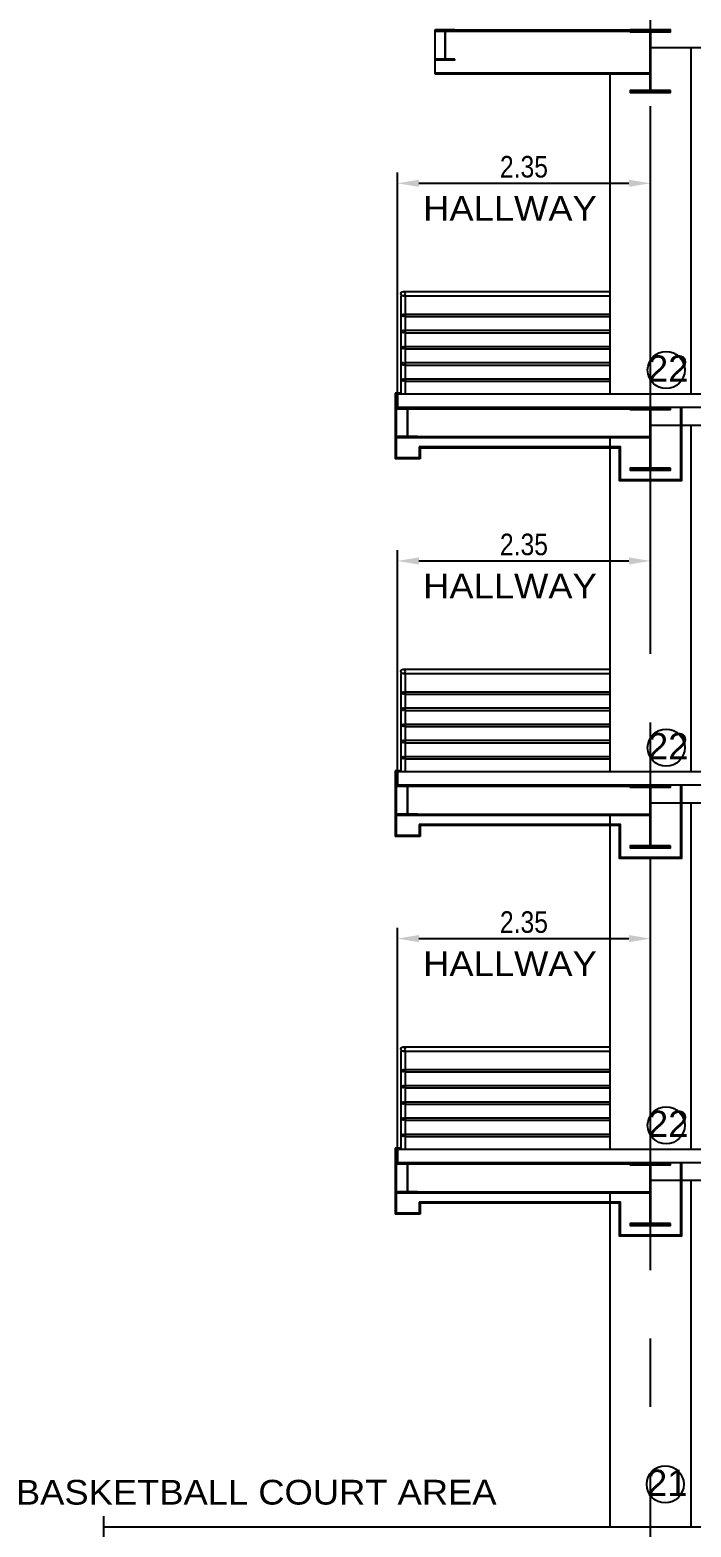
# Model space of a CAD drawing. Header units: millimetres. Extents: x 2148 to 2681, y 758 to 986.
# Drawn here: x 2454.9 to 2461.04, y 860.86 to 874.74 of the extents above; entities that cross this region are included whole.
import ezdxf

# ---------------------------------------------------------------- set-up
doc = ezdxf.new("R2010")
doc.units = ezdxf.units.MM
doc.linetypes.add('CENTER2', pattern=[28.575, 19.05, -3.175, 3.175, -3.175])
for name, color, linetype in [('0.2', 10, 'Continuous'), ('4CO', 4, 'Continuous'), ('A-DETAILS', 1, 'Continuous'), ('A-Stairs', 1, 'Continuous'), ('A-Wall', 4, 'Continuous'), ('cladding', 2, 'Continuous'), ('D', 1, 'Continuous'), ('HATCH', 8, 'Continuous'), ('S_GRID LINES', 252, 'Continuous'), ('TLBLK', 7, 'Continuous')]:
    doc.layers.add(name, color=color, linetype=linetype)
doc.styles.add('ARIALNW', font='ARIALN.TTF')
doc.styles.add('MMTX$0$ESMX$0$X-OPTA1D', font='x-opta1d')
doc.styles.add('SWISS', font='swissl.ttf')
doc.dimstyles.new('DIM 100', dxfattribs={"dimtxt": 0.2, "dimasz": 0.2, "dimexe": 0.1, "dimexo": 0, "dimgap": 0.05, "dimtad": 1, "dimzin": 0, "dimdsep": 46, "dimtxsty": 'ARIALNW', "dimcen": 0.09, "dimclrd": 6, "dimclre": 6, "dimclrt": 13, "dimadec": 0, "dimazin": 0, "dimtfac": 1, "dimtofl": 0, "dimtmove": 2, "dimatfit": 3, "dimfxl": 1, "dimtolj": 1, "dimtzin": 0, "dimarcsym": 0})

# ---------------------------------------------------------------- blocks, each defined once
blk = doc.blocks.new('*D2658')
at = {"layer": 'A-Wall', "color": 6, "linetype": 'ByBlock', "lineweight": -2, "transparency": 16777216}
for p, q in [((2458.311, 864.371), (2458.311, 866.416)), ((2460.66, 865.583), (2460.66, 866.416)), ((2458.511, 866.316), (2460.46, 866.316))]:
    blk.add_line(p, q, dxfattribs=at)
at = {"layer": 'A-Wall', "color": 6, "transparency": 16777216}
for points in [[(2458.511, 866.349), (2458.511, 866.283), (2458.311, 866.316)], [(2460.46, 866.349), (2460.46, 866.283), (2460.66, 866.316)]]:
    blk.add_solid(points, dxfattribs=at)
at = {"layer": 'Defpoints', "color": 0, "transparency": 16777216}
for p in [(2460.66, 866.316), (2460.66, 865.583, 0), (2458.311, 864.371)]:
    blk.add_point(p, dxfattribs=at)
at = {"layer": 'A-Wall', "color": 13, "transparency": 16777216, "insert": (2459.486, 866.468), "char_height": 0.2, "attachment_point": 5, "style": 'ARIALNW'}
blk.add_mtext('\\A1;2.35', dxfattribs=at)
blk = doc.blocks.new('*D2652')
at = {"layer": 'A-Wall', "color": 6, "linetype": 'ByBlock', "lineweight": -2, "transparency": 16777216}
for p, q in [((2458.311, 867.874), (2458.311, 869.919)), ((2460.66, 869.086), (2460.66, 869.919)), ((2458.511, 869.819), (2460.46, 869.819))]:
    blk.add_line(p, q, dxfattribs=at)
at = {"layer": 'A-Wall', "color": 6, "transparency": 16777216}
for points in [[(2458.511, 869.852), (2458.511, 869.786), (2458.311, 869.819)], [(2460.46, 869.852), (2460.46, 869.786), (2460.66, 869.819)]]:
    blk.add_solid(points, dxfattribs=at)
at = {"layer": 'Defpoints', "color": 0, "transparency": 16777216}
for p in [(2460.66, 869.819), (2460.66, 869.086, 0), (2458.311, 867.874)]:
    blk.add_point(p, dxfattribs=at)
at = {"layer": 'A-Wall', "color": 13, "transparency": 16777216, "insert": (2459.486, 869.971), "char_height": 0.2, "attachment_point": 5, "style": 'ARIALNW'}
blk.add_mtext('\\A1;2.35', dxfattribs=at)
blk = doc.blocks.new('*D2653')
at = {"layer": 'A-Wall', "color": 6, "linetype": 'ByBlock', "lineweight": -2, "transparency": 16777216}
for p, q in [((2458.311, 871.377), (2458.311, 873.422)), ((2460.66, 872.589), (2460.66, 873.422)), ((2458.511, 873.322), (2460.46, 873.322))]:
    blk.add_line(p, q, dxfattribs=at)
at = {"layer": 'A-Wall', "color": 6, "transparency": 16777216}
for points in [[(2458.511, 873.355), (2458.511, 873.289), (2458.311, 873.322)], [(2460.46, 873.355), (2460.46, 873.289), (2460.66, 873.322)]]:
    blk.add_solid(points, dxfattribs=at)
at = {"layer": 'Defpoints', "color": 0, "transparency": 16777216}
for p in [(2460.66, 873.322), (2460.66, 872.589, 0), (2458.311, 871.377)]:
    blk.add_point(p, dxfattribs=at)
at = {"layer": 'A-Wall', "color": 13, "transparency": 16777216, "insert": (2459.486, 873.474), "char_height": 0.2, "attachment_point": 5, "style": 'ARIALNW'}
blk.add_mtext('\\A1;2.35', dxfattribs=at)

msp = doc.modelspace()

# ---------------------------------------------------------------- hatches: boundary and pattern name
at = {"layer": 'HATCH', "ltscale": 0.5}
h = msp.add_hatch(dxfattribs=at)
h.set_pattern_fill('ANSI31', color=256, scale=0.00893, style=0)
h.set_pattern_definition([(45, (73671.9323922, 3329.3177665), (-0.000789344890829, 0.000789344890829), [])])
edge = h.paths.add_edge_path()
edge.add_line((2458.8451083, 874.4749199), (2458.7608878, 874.4749199))
edge.add_arc((2458.7608878, 874.4784025), 0.0034826, 174.09726711, 269.99999997, ccw=False)
edge.add_line((2458.7574236, 874.4787606), (2458.7574236, 874.7317352))
edge.add_arc((2458.7608878, 874.7320934), 0.0034826, 89.63455464, 185.90273283, ccw=False)
edge.add_line((2458.76091, 874.7355759), (2458.8451083, 874.7355759))
edge.add_line((2458.8451083, 874.7355759), (2458.8451083, 874.7445063))
edge.add_line((2458.8451083, 874.7445063), (2458.6646218, 874.7445063))
edge.add_line((2458.6646218, 874.7445063), (2458.6646218, 874.7355759))
edge.add_line((2458.6646218, 874.7355759), (2458.7485751, 874.7355759))
edge.add_arc((2458.7485973, 874.7320934), 0.0034826, -4.29209345, 90.36544517, ccw=False)
edge.add_line((2458.7520701, 874.7318327), (2458.7520701, 874.4786631))
edge.add_arc((2458.7485973, 874.4784025), 0.0034826, -89.99999978, 4.2920935, ccw=False)
edge.add_line((2458.7485973, 874.4749199), (2458.6646218, 874.4749199))
edge.add_line((2458.6646218, 874.4749199), (2458.6646218, 874.4659894))
edge.add_line((2458.6646218, 874.4659894), (2458.8451083, 874.4659894))
edge.add_line((2458.8451083, 874.4659894), (2458.8451083, 874.4749199))
h = msp.add_hatch(dxfattribs=at)
h.set_pattern_fill('ANSI31', color=256, scale=0.018605, style=0)
h.set_pattern_definition([(45, (150821.4462764, 5988.4387983), (-0.00164446852256, 0.00164446852256), [])])
edge = h.paths.add_edge_path()
edge.add_line((2460.8477682, 874.1828678), (2460.6723089, 874.1828678))
edge.add_arc((2460.6723089, 874.1901233), 0.0072555, 174.09726711, 269.99999997, ccw=False)
edge.add_line((2460.6650919, 874.1908694), (2460.6650919, 874.7178998))
edge.add_arc((2460.6723089, 874.718646), 0.0072555, 89.63455464, 185.90273283, ccw=False)
edge.add_line((2460.6723552, 874.7259013), (2460.8477682, 874.7259013))
edge.add_line((2460.8477682, 874.7259013), (2460.8477682, 874.7445063))
edge.add_line((2460.8477682, 874.7445063), (2460.4717547, 874.7445063))
edge.add_line((2460.4717547, 874.7445063), (2460.4717547, 874.7259013))
edge.add_line((2460.4717547, 874.7259013), (2460.6466575, 874.7259013))
edge.add_arc((2460.6467037, 874.718646), 0.0072555, -4.29209345, 90.36544517, ccw=False)
edge.add_line((2460.6539388, 874.718103), (2460.6539388, 874.1906663))
edge.add_arc((2460.6467037, 874.1901233), 0.0072555, -89.99999978, 4.2920935, ccw=False)
edge.add_line((2460.6467037, 874.1828678), (2460.4717547, 874.1828678))
edge.add_line((2460.4717547, 874.1828678), (2460.4717547, 874.1642628))
edge.add_line((2460.4717547, 874.1642628), (2460.8477682, 874.1642628))
edge.add_line((2460.8477682, 874.1642628), (2460.8477682, 874.1828678))
h = msp.add_hatch(dxfattribs=at)
h.set_pattern_fill('ANSI31', color=256, scale=0.00893, style=0)
h.set_pattern_definition([(45, (73671.584342, 3325.8147908), (-0.000789344890829, 0.000789344890829), [])])
edge = h.paths.add_edge_path()
edge.add_line((2458.4970581, 870.9719441), (2458.4128376, 870.9719441))
edge.add_arc((2458.4128376, 870.9754268), 0.0034826, 174.09726711, 269.99999997, ccw=False)
edge.add_line((2458.4093734, 870.9757849), (2458.4093734, 871.2287595))
edge.add_arc((2458.4128376, 871.2291177), 0.0034826, 89.63455464, 185.90273283, ccw=False)
edge.add_line((2458.4128598, 871.2326002), (2458.4970581, 871.2326002))
edge.add_line((2458.4970581, 871.2326002), (2458.4970581, 871.2415306))
edge.add_line((2458.4970581, 871.2415306), (2458.3165716, 871.2415306))
edge.add_line((2458.3165716, 871.2415306), (2458.3165716, 871.2326002))
edge.add_line((2458.3165716, 871.2326002), (2458.4005249, 871.2326002))
edge.add_arc((2458.4005471, 871.2291177), 0.0034826, -4.29209345, 90.36544517, ccw=False)
edge.add_line((2458.4040199, 871.228857), (2458.4040199, 870.9756874))
edge.add_arc((2458.4005471, 870.9754268), 0.0034826, -89.99999978, 4.2920935, ccw=False)
edge.add_line((2458.4005471, 870.9719441), (2458.3165716, 870.9719441))
edge.add_line((2458.3165716, 870.9719441), (2458.3165716, 870.9630137))
edge.add_line((2458.3165716, 870.9630137), (2458.4970581, 870.9630137))
edge.add_line((2458.4970581, 870.9630137), (2458.4970581, 870.9719441))
h = msp.add_hatch(dxfattribs=at)
h.set_pattern_fill('ANSI31', color=256, scale=0.018605, style=0)
h.set_pattern_definition([(45, (150821.4462764, 5984.9358226), (-0.00164446852256, 0.00164446852256), [])])
edge = h.paths.add_edge_path()
edge.add_line((2460.8477682, 870.6798921), (2460.6723089, 870.6798921))
edge.add_arc((2460.6723089, 870.6871476), 0.0072555, 174.09726711, 269.99999997, ccw=False)
edge.add_line((2460.6650919, 870.6878937), (2460.6650919, 871.2149241))
edge.add_arc((2460.6723089, 871.2156703), 0.0072555, 89.63455464, 185.90273283, ccw=False)
edge.add_line((2460.6723552, 871.2229256), (2460.8477682, 871.2229256))
edge.add_line((2460.8477682, 871.2229256), (2460.8477682, 871.2415306))
edge.add_line((2460.8477682, 871.2415306), (2460.4717547, 871.2415306))
edge.add_line((2460.4717547, 871.2415306), (2460.4717547, 871.2229256))
edge.add_line((2460.4717547, 871.2229256), (2460.6466575, 871.2229256))
edge.add_arc((2460.6467037, 871.2156703), 0.0072555, -4.29209345, 90.36544517, ccw=False)
edge.add_line((2460.6539388, 871.2151273), (2460.6539388, 870.6876906))
edge.add_arc((2460.6467037, 870.6871476), 0.0072555, -89.99999978, 4.2920935, ccw=False)
edge.add_line((2460.6467037, 870.6798921), (2460.4717547, 870.6798921))
edge.add_line((2460.4717547, 870.6798921), (2460.4717547, 870.6612871))
edge.add_line((2460.4717547, 870.6612871), (2460.8477682, 870.6612871))
edge.add_line((2460.8477682, 870.6612871), (2460.8477682, 870.6798921))
h = msp.add_hatch(dxfattribs=at)
h.set_pattern_fill('ANSI31', color=256, scale=0.00893, style=0)
h.set_pattern_definition([(45, (73671.584342, 3322.3118151), (-0.000789344890829, 0.000789344890829), [])])
edge = h.paths.add_edge_path()
edge.add_line((2458.4970581, 867.4689684), (2458.4128376, 867.4689684))
edge.add_arc((2458.4128376, 867.4724511), 0.0034826, 174.09726711, 269.99999997, ccw=False)
edge.add_line((2458.4093734, 867.4728092), (2458.4093734, 867.7257838))
edge.add_arc((2458.4128376, 867.726142), 0.0034826, 89.63455464, 185.90273283, ccw=False)
edge.add_line((2458.4128598, 867.7296245), (2458.4970581, 867.7296245))
edge.add_line((2458.4970581, 867.7296245), (2458.4970581, 867.7385549))
edge.add_line((2458.4970581, 867.7385549), (2458.3165716, 867.7385549))
edge.add_line((2458.3165716, 867.7385549), (2458.3165716, 867.7296245))
edge.add_line((2458.3165716, 867.7296245), (2458.4005249, 867.7296245))
edge.add_arc((2458.4005471, 867.726142), 0.0034826, -4.29209345, 90.36544517, ccw=False)
edge.add_line((2458.4040199, 867.7258813), (2458.4040199, 867.4727117))
edge.add_arc((2458.4005471, 867.4724511), 0.0034826, -89.99999978, 4.2920935, ccw=False)
edge.add_line((2458.4005471, 867.4689684), (2458.3165716, 867.4689684))
edge.add_line((2458.3165716, 867.4689684), (2458.3165716, 867.460038))
edge.add_line((2458.3165716, 867.460038), (2458.4970581, 867.460038))
edge.add_line((2458.4970581, 867.460038), (2458.4970581, 867.4689684))
h = msp.add_hatch(dxfattribs=at)
h.set_pattern_fill('ANSI31', color=256, scale=0.018605, style=0)
h.set_pattern_definition([(45, (150821.4462764, 5981.432847), (-0.00164446852256, 0.00164446852256), [])])
edge = h.paths.add_edge_path()
edge.add_line((2460.8477682, 867.1769164), (2460.6723089, 867.1769164))
edge.add_arc((2460.6723089, 867.1841719), 0.0072555, 174.09726711, 269.99999997, ccw=False)
edge.add_line((2460.6650919, 867.184918), (2460.6650919, 867.7119484))
edge.add_arc((2460.6723089, 867.7126946), 0.0072555, 89.63455464, 185.90273283, ccw=False)
edge.add_line((2460.6723552, 867.7199499), (2460.8477682, 867.7199499))
edge.add_line((2460.8477682, 867.7199499), (2460.8477682, 867.7385549))
edge.add_line((2460.8477682, 867.7385549), (2460.4717547, 867.7385549))
edge.add_line((2460.4717547, 867.7385549), (2460.4717547, 867.7199499))
edge.add_line((2460.4717547, 867.7199499), (2460.6466575, 867.7199499))
edge.add_arc((2460.6467037, 867.7126946), 0.0072555, -4.29209345, 90.36544517, ccw=False)
edge.add_line((2460.6539388, 867.7121516), (2460.6539388, 867.1847149))
edge.add_arc((2460.6467037, 867.1841719), 0.0072555, -89.99999978, 4.2920935, ccw=False)
edge.add_line((2460.6467037, 867.1769164), (2460.4717547, 867.1769164))
edge.add_line((2460.4717547, 867.1769164), (2460.4717547, 867.1583114))
edge.add_line((2460.4717547, 867.1583114), (2460.8477682, 867.1583114))
edge.add_line((2460.8477682, 867.1583114), (2460.8477682, 867.1769164))
h = msp.add_hatch(dxfattribs=at)
h.set_pattern_fill('ANSI31', color=256, scale=0.00893, style=0)
h.set_pattern_definition([(45, (73671.584342, 3318.8088394), (-0.000789344890829, 0.000789344890829), [])])
edge = h.paths.add_edge_path()
edge.add_line((2458.4970581, 863.9659927), (2458.4128376, 863.9659927))
edge.add_arc((2458.4128376, 863.9694754), 0.0034826, 174.09726711, 269.99999997, ccw=False)
edge.add_line((2458.4093734, 863.9698335), (2458.4093734, 864.2228081))
edge.add_arc((2458.4128376, 864.2231663), 0.0034826, 89.63455464, 185.90273283, ccw=False)
edge.add_line((2458.4128598, 864.2266488), (2458.4970581, 864.2266488))
edge.add_line((2458.4970581, 864.2266488), (2458.4970581, 864.2355792))
edge.add_line((2458.4970581, 864.2355792), (2458.3165716, 864.2355792))
edge.add_line((2458.3165716, 864.2355792), (2458.3165716, 864.2266488))
edge.add_line((2458.3165716, 864.2266488), (2458.4005249, 864.2266488))
edge.add_arc((2458.4005471, 864.2231663), 0.0034826, -4.29209345, 90.36544517, ccw=False)
edge.add_line((2458.4040199, 864.2229056), (2458.4040199, 863.969736))
edge.add_arc((2458.4005471, 863.9694754), 0.0034826, -89.99999978, 4.2920935, ccw=False)
edge.add_line((2458.4005471, 863.9659927), (2458.3165716, 863.9659927))
edge.add_line((2458.3165716, 863.9659927), (2458.3165716, 863.9570623))
edge.add_line((2458.3165716, 863.9570623), (2458.4970581, 863.9570623))
edge.add_line((2458.4970581, 863.9570623), (2458.4970581, 863.9659927))
h = msp.add_hatch(dxfattribs=at)
h.set_pattern_fill('ANSI31', color=256, scale=0.018605, style=0)
h.set_pattern_definition([(45, (150821.4462764, 5977.9298712), (-0.00164446852256, 0.00164446852256), [])])
edge = h.paths.add_edge_path()
edge.add_line((2460.8477682, 863.6739407), (2460.6723089, 863.6739407))
edge.add_arc((2460.6723089, 863.6811962), 0.0072555, 174.09726711, 269.99999997, ccw=False)
edge.add_line((2460.6650919, 863.6819423), (2460.6650919, 864.2089727))
edge.add_arc((2460.6723089, 864.2097189), 0.0072555, 89.63455464, 185.90273283, ccw=False)
edge.add_line((2460.6723552, 864.2169742), (2460.8477682, 864.2169742))
edge.add_line((2460.8477682, 864.2169742), (2460.8477682, 864.2355792))
edge.add_line((2460.8477682, 864.2355792), (2460.4717547, 864.2355792))
edge.add_line((2460.4717547, 864.2355792), (2460.4717547, 864.2169742))
edge.add_line((2460.4717547, 864.2169742), (2460.6466575, 864.2169742))
edge.add_arc((2460.6467037, 864.2097189), 0.0072555, -4.29209345, 90.36544517, ccw=False)
edge.add_line((2460.6539388, 864.2091759), (2460.6539388, 863.6817392))
edge.add_arc((2460.6467037, 863.6811962), 0.0072555, -89.99999978, 4.2920935, ccw=False)
edge.add_line((2460.6467037, 863.6739407), (2460.4717547, 863.6739407))
edge.add_line((2460.4717547, 863.6739407), (2460.4717547, 863.6553357))
edge.add_line((2460.4717547, 863.6553357), (2460.8477682, 863.6553357))
edge.add_line((2460.8477682, 863.6553357), (2460.8477682, 863.6739407))

# ---------------------------------------------------------------- linework, layer by layer
at = {"layer": '0.2', "ltscale": 0.5}
for centre in [(2460.8065285, 871.5903945, -0.0000001), (2460.8065285, 868.0874188, -0.0000001), (2460.8065285, 864.5844431, -0.0000001), (2460.7974969, 861.2543563, -0.0000001)]:
    msp.add_circle(centre, 0.172101, dxfattribs=at)
at = {"layer": '4CO', "ltscale": 0.5}
for p, q in [((2460.6650919, 874.5826768, -0.0000001), (2461.3636584, 874.5826768, 0)), ((2460.6650919, 871.0797011, -0.0000001), (2461.3636584, 871.0797011, 0)), ((2460.6650919, 867.5767254, -0.0000001), (2461.3636584, 867.5767254, 0)), ((2460.6650919, 864.0737497, -0.0000001), (2461.3636584, 864.0737497, 0))]:
    msp.add_line(p, q, dxfattribs=at)
at = {"layer": 'A-DETAILS'}
for p, q in [((2461.0347615, 874.5826768, 0), (2461.0347615, 871.3665306, 0)), ((2460.2847615, 874.3375661, 0), (2460.2847615, 871.3665306, 0)), ((2461.0347615, 871.0797011, 0), (2461.0347615, 867.8635549, 0)), ((2460.2847615, 870.9630137, 0), (2460.2847615, 867.8635549, 0)), ((2461.0347615, 867.5767254, 0), (2461.0347615, 864.3605792, 0)), ((2460.2847615, 867.460038, 0), (2460.2847615, 864.3605792, 0)), ((2461.0347615, 864.0737497, 0), (2461.0347615, 860.8576036, 0)), ((2460.2847615, 863.9570623, 0), (2460.2847615, 860.8576036, 0))]:
    msp.add_line(p, q, dxfattribs=at)
at = {"layer": 'A-DETAILS', "color": 8}
for p, q in [((2458.3633651, 872.3172893, 0), (2460.2847615, 872.3172893, 0)), ((2458.3633651, 872.2772893, 0), (2460.2847615, 872.2772893, 0)), ((2458.3836628, 872.1083107, 0), (2460.2847615, 872.1083107, 0)), ((2458.3836628, 872.0862679, 0), (2460.2847615, 872.0862679, 0)), ((2458.3836628, 871.9583107, 0), (2460.2847615, 871.9583107, 0)), ((2458.3836628, 871.9362679, 0), (2460.2847615, 871.9362679, 0)), ((2458.3836628, 871.8083107, 0), (2460.2847615, 871.8083107, 0)), ((2458.3836628, 871.7862679, 0), (2460.2847615, 871.7862679, 0)), ((2458.3836628, 871.6583107, 0), (2460.2847615, 871.6583107, 0)), ((2458.3836628, 871.6362679, 0), (2460.2847615, 871.6362679, 0)), ((2458.3836628, 871.5083107, 0), (2460.2847615, 871.5083107, 0)), ((2458.3836628, 871.4862679, 0), (2460.2847615, 871.4862679, 0)), ((2458.3633651, 868.8143136, 0), (2460.2847615, 868.8143136, 0)), ((2458.3633651, 868.7743136, 0), (2460.2847615, 868.7743136, 0)), ((2458.3836628, 868.605335, 0), (2460.2847615, 868.605335, 0)), ((2458.3836628, 868.5832922, 0), (2460.2847615, 868.5832922, 0)), ((2458.3836628, 868.455335, 0), (2460.2847615, 868.455335, 0)), ((2458.3836628, 868.4332922, 0), (2460.2847615, 868.4332922, 0)), ((2458.3836628, 868.305335, 0), (2460.2847615, 868.305335, 0)), ((2458.3836628, 868.2832922, 0), (2460.2847615, 868.2832922, 0)), ((2458.3836628, 868.155335, 0), (2460.2847615, 868.155335, 0)), ((2458.3836628, 868.1332922, 0), (2460.2847615, 868.1332922, 0)), ((2458.3836628, 868.005335, 0), (2460.2847615, 868.005335, 0)), ((2458.3836628, 867.9832922, 0), (2460.2847615, 867.9832922, 0)), ((2458.3633651, 865.3113379, 0), (2460.2847615, 865.3113379, 0)), ((2458.3633651, 865.2713379, 0), (2460.2847615, 865.2713379, 0)), ((2458.3836628, 865.1023593, 0), (2460.2847615, 865.1023593, 0)), ((2458.3836628, 865.0803165, 0), (2460.2847615, 865.0803165, 0)), ((2458.3836628, 864.9523593, 0), (2460.2847615, 864.9523593, 0)), ((2458.3836628, 864.9303165, 0), (2460.2847615, 864.9303165, 0)), ((2458.3836628, 864.8023593, 0), (2460.2847615, 864.8023593, 0)), ((2458.3836628, 864.7803165, 0), (2460.2847615, 864.7803165, 0)), ((2458.3836628, 864.6523593, 0), (2460.2847615, 864.6523593, 0)), ((2458.3836628, 864.6303165, 0), (2460.2847615, 864.6303165, 0)), ((2458.3836628, 864.5023593, 0), (2460.2847615, 864.5023593, 0)), ((2458.3836628, 864.4803165, 0), (2460.2847615, 864.4803165, 0))]:
    msp.add_line(p, q, dxfattribs=at)
at = {"layer": 'A-DETAILS', "elevation": 0}
msp.add_lwpolyline([(2455.5829922, 860.9595746), (2455.5829922, 860.6322214), (2455.6941555, 860.5850054), (2455.5429914, 860.5128967), (2455.6381426, 860.4914772), (2455.6381426, 860.2455155)], dxfattribs=at)
at = {"layer": 'A-Stairs'}
for p, q in [((2458.3436628, 872.2697396, 0), (2458.3436628, 871.3665306, 0)), ((2458.3836628, 872.2697396, 0), (2458.3836628, 871.3665306, 0)), ((2458.3436628, 868.7667639, 0), (2458.3436628, 867.8635549, 0)), ((2458.3836628, 868.7667639, 0), (2458.3836628, 867.8635549, 0)), ((2458.3436628, 865.2637882, 0), (2458.3436628, 864.3605792, 0)), ((2458.3836628, 865.2637882, 0), (2458.3836628, 864.3605792, 0))]:
    msp.add_line(p, q, dxfattribs=at)
for centre, radius in [((2458.3633651, 872.2972893, 0), 0.02), ((2458.3633651, 872.0972893, 0), 0.0110214), ((2458.3633651, 871.9472893, 0), 0.0110214), ((2458.3633651, 871.7972893, 0), 0.0110214), ((2458.3633651, 871.6472893, 0), 0.0110214), ((2458.3633651, 871.4972893, 0), 0.0110214), ((2458.3633651, 868.7943136, 0), 0.02), ((2458.3633651, 868.5943136, 0), 0.0110214), ((2458.3633651, 868.4443136, 0), 0.0110214), ((2458.3633651, 868.2943136, 0), 0.0110214), ((2458.3633651, 868.1443136, 0), 0.0110214), ((2458.3633651, 867.9943136, 0), 0.0110214), ((2458.3633651, 865.2913379, 0), 0.02), ((2458.3633651, 865.0913379, 0), 0.0110214), ((2458.3633651, 864.9413379, 0), 0.0110214), ((2458.3633651, 864.7913379, 0), 0.0110214), ((2458.3633651, 864.6413379, 0), 0.0110214), ((2458.3633651, 864.4913379, 0), 0.0110214)]:
    msp.add_circle(centre, radius, dxfattribs=at)
for centre, start, end in [((2458.3636628, 872.2697396, 0.0000032), 137.08519598, 180.00000007), ((2458.3636628, 872.2697396, 0.0000032), 0.00000007, 22.17803666), ((2458.3636628, 868.7667639, 0.0000032), 137.08519598, 180.00000007), ((2458.3636628, 868.7667639, 0.0000032), 0.00000007, 22.17803666), ((2458.3636628, 865.2637882, 0.0000032), 137.08519598, 180.00000007), ((2458.3636628, 865.2637882, 0.0000032), 0.00000007, 22.17803666)]:
    msp.add_arc(centre, 0.02, start, end, dxfattribs=at)
at = {"layer": 'A-Wall'}
for p, q in [((2461.4196294, 871.3665306, 0), (2458.3113273, 871.3665306, 0)), ((2458.3113273, 871.3665306, 0), (2458.3113273, 871.2415306, 0)), ((2461.4196294, 867.8635549, 0), (2458.3113273, 867.8635549, 0)), ((2458.3113273, 867.8635549, 0), (2458.3113273, 867.7385549, 0)), ((2461.4196294, 864.3605792, 0), (2458.3113273, 864.3605792, 0)), ((2458.3113273, 864.3605792, 0), (2458.3113273, 864.2355792, 0)), ((2461.7185977, 860.8576036, 0), (2455.5829922, 860.8576036, 0))]:
    msp.add_line(p, q, dxfattribs=at)
at = {"layer": 'cladding', "color": 8}
for p, q in [((2458.2913273, 871.3765306, 0), (2458.2913273, 870.7665306, 0)), ((2458.3436628, 871.3765306, 0), (2458.2913273, 871.3765306, 0)), ((2458.3113273, 871.3665306, 0), (2458.3013273, 871.3665306, 0)), ((2458.3013273, 871.3665306, 0), (2458.3013273, 870.7765306, 0)), ((2458.3436628, 871.3765306, 0), (2458.3436628, 871.3665306, 0)), ((2458.5123023, 870.8765306, 0), (2458.5123023, 870.7765306, 0)), ((2458.5223023, 870.8665306, 0), (2458.5223023, 870.7665306, 0)), ((2458.2913273, 867.8735549, 0), (2458.2913273, 867.2635549, 0)), ((2458.3436628, 867.8735549, 0), (2458.2913273, 867.8735549, 0)), ((2458.3113273, 867.8635549, 0), (2458.3013273, 867.8635549, 0)), ((2458.3013273, 867.8635549, 0), (2458.3013273, 867.2735549, 0)), ((2458.3436628, 867.8735549, 0), (2458.3436628, 867.8635549, 0)), ((2458.5123023, 867.3735549, 0), (2458.5123023, 867.2735549, 0)), ((2458.5223023, 867.3635549, 0), (2458.5223023, 867.2635549, 0)), ((2458.2913273, 864.3705792, 0), (2458.2913273, 863.7605792, 0)), ((2458.3436628, 864.3705792, 0), (2458.2913273, 864.3705792, 0)), ((2458.3113273, 864.3605792, 0), (2458.3013273, 864.3605792, 0)), ((2458.3013273, 864.3605792, 0), (2458.3013273, 863.7705792, 0)), ((2458.3436628, 864.3705792, 0), (2458.3436628, 864.3605792, 0)), ((2458.5123023, 863.8705792, 0), (2458.5123023, 863.7705792, 0)), ((2458.5223023, 863.8605792, 0), (2458.5223023, 863.7605792, 0))]:
    msp.add_line(p, q, dxfattribs=at)
at = {"layer": 'cladding'}
for p, q in [((2461.1460354, 871.2415306, 0), (2458.3113273, 871.2415306, 0)), ((2461.1460354, 867.7385549, 0), (2458.3113273, 867.7385549, 0)), ((2461.1460354, 864.2355792, 0), (2458.3113273, 864.2355792, 0))]:
    msp.add_line(p, q, dxfattribs=at)
at = {"layer": 'cladding', "color": 8, "elevation": 0}
for points in [[(2460.9377682, 871.2415306), (2460.9377682, 870.5712871), (2460.3817547, 870.5712871), (2460.3817547, 870.8765306), (2458.5123023, 870.8765306)], [(2460.9377682, 871.2415306), (2460.9477682, 871.2415306), (2460.9477682, 870.5612871), (2460.3717547, 870.5612871), (2460.3717547, 870.8665306), (2458.5223023, 870.8665306)], [(2458.5223023, 870.7665306), (2458.2913273, 870.7665306)], [(2458.5123023, 870.7765306), (2458.3013273, 870.7765306)], [(2460.9377682, 867.7385549), (2460.9377682, 867.0683114), (2460.3817547, 867.0683114), (2460.3817547, 867.3735549), (2458.5123023, 867.3735549)], [(2460.9377682, 867.7385549), (2460.9477682, 867.7385549), (2460.9477682, 867.0583114), (2460.3717547, 867.0583114), (2460.3717547, 867.3635549), (2458.5223023, 867.3635549)], [(2458.5223023, 867.2635549), (2458.2913273, 867.2635549)], [(2458.5123023, 867.2735549), (2458.3013273, 867.2735549)], [(2460.9377682, 864.2355792), (2460.9377682, 863.5653357), (2460.3817547, 863.5653357), (2460.3817547, 863.8705792), (2458.5123023, 863.8705792)], [(2460.9377682, 864.2355792), (2460.9477682, 864.2355792), (2460.9477682, 863.5553357), (2460.3717547, 863.5553357), (2460.3717547, 863.8605792), (2458.5223023, 863.8605792)], [(2458.5123023, 863.7705792), (2458.3013273, 863.7705792)], [(2458.5223023, 863.7605792), (2458.2913273, 863.7605792)]]:
    msp.add_lwpolyline(points, dxfattribs=at)
at = {"layer": 'D', "color": 3, "ltscale": 0.5, "elevation": 0}
for points in [[(2458.8451083, 874.4749199), (2458.7608878, 874.4749199, -0.4447202436), (2458.7574236, 874.4787606), (2458.7574236, 874.7317352, -0.4466315217), (2458.76091, 874.7355759), (2458.8451083, 874.7355759), (2458.8451083, 874.7445063), (2458.6646218, 874.7445063), (2458.6646218, 874.7355759), (2458.7485751, 874.7355759, -0.4382281274), (2458.7520701, 874.7318327), (2458.7520701, 874.4786631, -0.4363286722), (2458.7485973, 874.4749199), (2458.6646218, 874.4749199), (2458.6646218, 874.4659894), (2458.8451083, 874.4659894)], [(2460.8477682, 874.1828678), (2460.6723089, 874.1828678, -0.4447202436), (2460.6650919, 874.1908694), (2460.6650919, 874.7178998, -0.4466315217), (2460.6723552, 874.7259013), (2460.8477682, 874.7259013), (2460.8477682, 874.7445063), (2460.4717547, 874.7445063), (2460.4717547, 874.7259013), (2460.6466575, 874.7259013, -0.4382281274), (2460.6539388, 874.718103), (2460.6539388, 874.1906663, -0.4363286722), (2460.6467037, 874.1828678), (2460.4717547, 874.1828678), (2460.4717547, 874.1642628), (2460.8477682, 874.1642628)], [(2458.4970581, 870.9719441), (2458.4128376, 870.9719441, -0.4447202436), (2458.4093734, 870.9757849), (2458.4093734, 871.2287595, -0.4466315217), (2458.4128598, 871.2326002), (2458.4970581, 871.2326002), (2458.4970581, 871.2415306), (2458.3165716, 871.2415306), (2458.3165716, 871.2326002), (2458.4005249, 871.2326002, -0.4382281274), (2458.4040199, 871.228857), (2458.4040199, 870.9756874, -0.4363286722), (2458.4005471, 870.9719441), (2458.3165716, 870.9719441), (2458.3165716, 870.9630137), (2458.4970581, 870.9630137)], [(2460.8477682, 870.6798921), (2460.6723089, 870.6798921, -0.4447202436), (2460.6650919, 870.6878937), (2460.6650919, 871.2149241, -0.4466315217), (2460.6723552, 871.2229256), (2460.8477682, 871.2229256), (2460.8477682, 871.2415306), (2460.4717547, 871.2415306), (2460.4717547, 871.2229256), (2460.6466575, 871.2229256, -0.4382281274), (2460.6539388, 871.2151273), (2460.6539388, 870.6876906, -0.4363286722), (2460.6467037, 870.6798921), (2460.4717547, 870.6798921), (2460.4717547, 870.6612871), (2460.8477682, 870.6612871)], [(2458.4970581, 867.4689684), (2458.4128376, 867.4689684, -0.4447202436), (2458.4093734, 867.4728092), (2458.4093734, 867.7257838, -0.4466315217), (2458.4128598, 867.7296245), (2458.4970581, 867.7296245), (2458.4970581, 867.7385549), (2458.3165716, 867.7385549), (2458.3165716, 867.7296245), (2458.4005249, 867.7296245, -0.4382281274), (2458.4040199, 867.7258813), (2458.4040199, 867.4727117, -0.4363286722), (2458.4005471, 867.4689684), (2458.3165716, 867.4689684), (2458.3165716, 867.460038), (2458.4970581, 867.460038)], [(2460.8477682, 867.1769164), (2460.6723089, 867.1769164, -0.4447202436), (2460.6650919, 867.184918), (2460.6650919, 867.7119484, -0.4466315217), (2460.6723552, 867.7199499), (2460.8477682, 867.7199499), (2460.8477682, 867.7385549), (2460.4717547, 867.7385549), (2460.4717547, 867.7199499), (2460.6466575, 867.7199499, -0.4382281274), (2460.6539388, 867.7121516), (2460.6539388, 867.1847149, -0.4363286722), (2460.6467037, 867.1769164), (2460.4717547, 867.1769164), (2460.4717547, 867.1583114), (2460.8477682, 867.1583114)], [(2458.4970581, 863.9659927), (2458.4128376, 863.9659927, -0.4447202436), (2458.4093734, 863.9698335), (2458.4093734, 864.2228081, -0.4466315217), (2458.4128598, 864.2266488), (2458.4970581, 864.2266488), (2458.4970581, 864.2355792), (2458.3165716, 864.2355792), (2458.3165716, 864.2266488), (2458.4005249, 864.2266488, -0.4382281274), (2458.4040199, 864.2229056), (2458.4040199, 863.969736, -0.4363286722), (2458.4005471, 863.9659927), (2458.3165716, 863.9659927), (2458.3165716, 863.9570623), (2458.4970581, 863.9570623)], [(2460.8477682, 863.6739407), (2460.6723089, 863.6739407, -0.4447202436), (2460.6650919, 863.6819423), (2460.6650919, 864.2089727, -0.4466315217), (2460.6723552, 864.2169742), (2460.8477682, 864.2169742), (2460.8477682, 864.2355792), (2460.4717547, 864.2355792), (2460.4717547, 864.2169742), (2460.6466575, 864.2169742, -0.4382281274), (2460.6539388, 864.2091759), (2460.6539388, 863.6817392, -0.4363286722), (2460.6467037, 863.6739407), (2460.4717547, 863.6739407), (2460.4717547, 863.6553357), (2460.8477682, 863.6553357)]]:
    msp.add_lwpolyline(points, format="xyb", close=True, dxfattribs=at)
at = {"layer": 'HATCH', "ltscale": 0.5}
for p, q in [((2458.6597615, 874.7445063, 0), (2460.6539388, 874.7445063, 0)), ((2458.6597615, 874.7445063, 0), (2458.6597615, 874.3375661, 0)), ((2458.6597615, 874.7345063, 0), (2460.6539388, 874.7345063, 0)), ((2458.6597615, 874.3475661, 0), (2460.6539388, 874.3475661, 0)), ((2458.6597615, 874.3375661, 0), (2460.6539388, 874.3375661, 0)), ((2458.3113273, 871.2415306, 0), (2460.6539388, 871.2415306, 0)), ((2458.3113273, 871.2315306, 0), (2460.6539388, 871.2315306, 0)), ((2458.3113273, 870.9719441, 0), (2460.6539388, 870.9719441, 0)), ((2458.3113273, 870.9630137, 0), (2460.6539388, 870.9630137, 0)), ((2458.3113273, 867.7385549, 0), (2460.6539388, 867.7385549, 0)), ((2458.3113273, 867.7285549, 0), (2460.6539388, 867.7285549, 0)), ((2458.3113273, 867.4689684, 0), (2460.6539388, 867.4689684, 0)), ((2458.3113273, 867.460038, 0), (2460.6539388, 867.460038, 0)), ((2458.3113273, 864.2355792, 0), (2460.6539388, 864.2355792, 0)), ((2458.3113273, 864.2255792, 0), (2460.6539388, 864.2255792, 0)), ((2458.3113273, 863.9659927, 0), (2460.6539388, 863.9659927, 0)), ((2458.3113273, 863.9570623, 0), (2460.6539388, 863.9570623, 0))]:
    msp.add_line(p, q, dxfattribs=at)
at = {"layer": 'S_GRID LINES', "linetype": 'CENTER2', "ltscale": 0.2}
msp.add_line((2460.6597615, 846.0964977, 0), (2460.6597615, 883.1528969, 0), dxfattribs=at)

# ---------------------------------------------------------------- texts
at = {"color": 2, "style": 'MMTX$0$ESMX$0$X-OPTA1D', "width": 1.1}
for s, p in [('HALLWAY', (2458.5505465, 872.9741479, 0)), ('HALLWAY', (2458.5505465, 869.4711722, 0)), ('HALLWAY', (2458.5505465, 865.9681965, 0)), ('BASKETBALL COURT AREA', (2454.7702448, 861.0657016, 0))]:
    msp.add_text(s, height=0.22932, rotation=0.01263539, dxfattribs=at).set_placement(p)
at = {"layer": 'TLBLK', "color": 7, "char_height": 0.24243758, "width": 5.279969108, "attachment_point": 5, "style": 'SWISS'}
for s, insert in [('22', (2460.8250217, 871.6040298, -0.0000001)), ('22', (2460.8250217, 868.1010541, -0.0000001)), ('22', (2460.8250217, 864.5980783, -0.0000001)), ('21', (2460.8159901, 861.2679916, -0.0000001))]:
    msp.add_mtext(s, dxfattribs=dict(at, insert=insert))

# ---------------------------------------------------------------- dimensions: what is measured, and where the dimension line sits
at = {"layer": 'A-Wall'}
for base, p1, p2, picture, middle in [((2460.6597615, 873.3219969, 0), (2458.3113273, 871.3765306, 0), (2460.6597615, 872.5888992, 0), '*D2653', (2459.4855444, 873.4741115, 0)), ((2460.6597615, 869.8190212, 0), (2458.3113273, 867.8735549, 0), (2460.6597615, 869.0859235, 0), '*D2652', (2459.4855444, 869.9711358, 0)), ((2460.6597615, 866.3160455, 0), (2458.3113273, 864.3705792, 0), (2460.6597615, 865.5829478, 0), '*D2658', (2459.4855444, 866.4681601, 0))]:
    dim = msp.add_linear_dim(base=base, p1=p1, p2=p2, dimstyle='DIM 100', dxfattribs=at)
    dim.commit()
    dim.dimension.update_dxf_attribs({"geometry": picture, "text_midpoint": middle})

doc.saveas('drawing.dxf')
